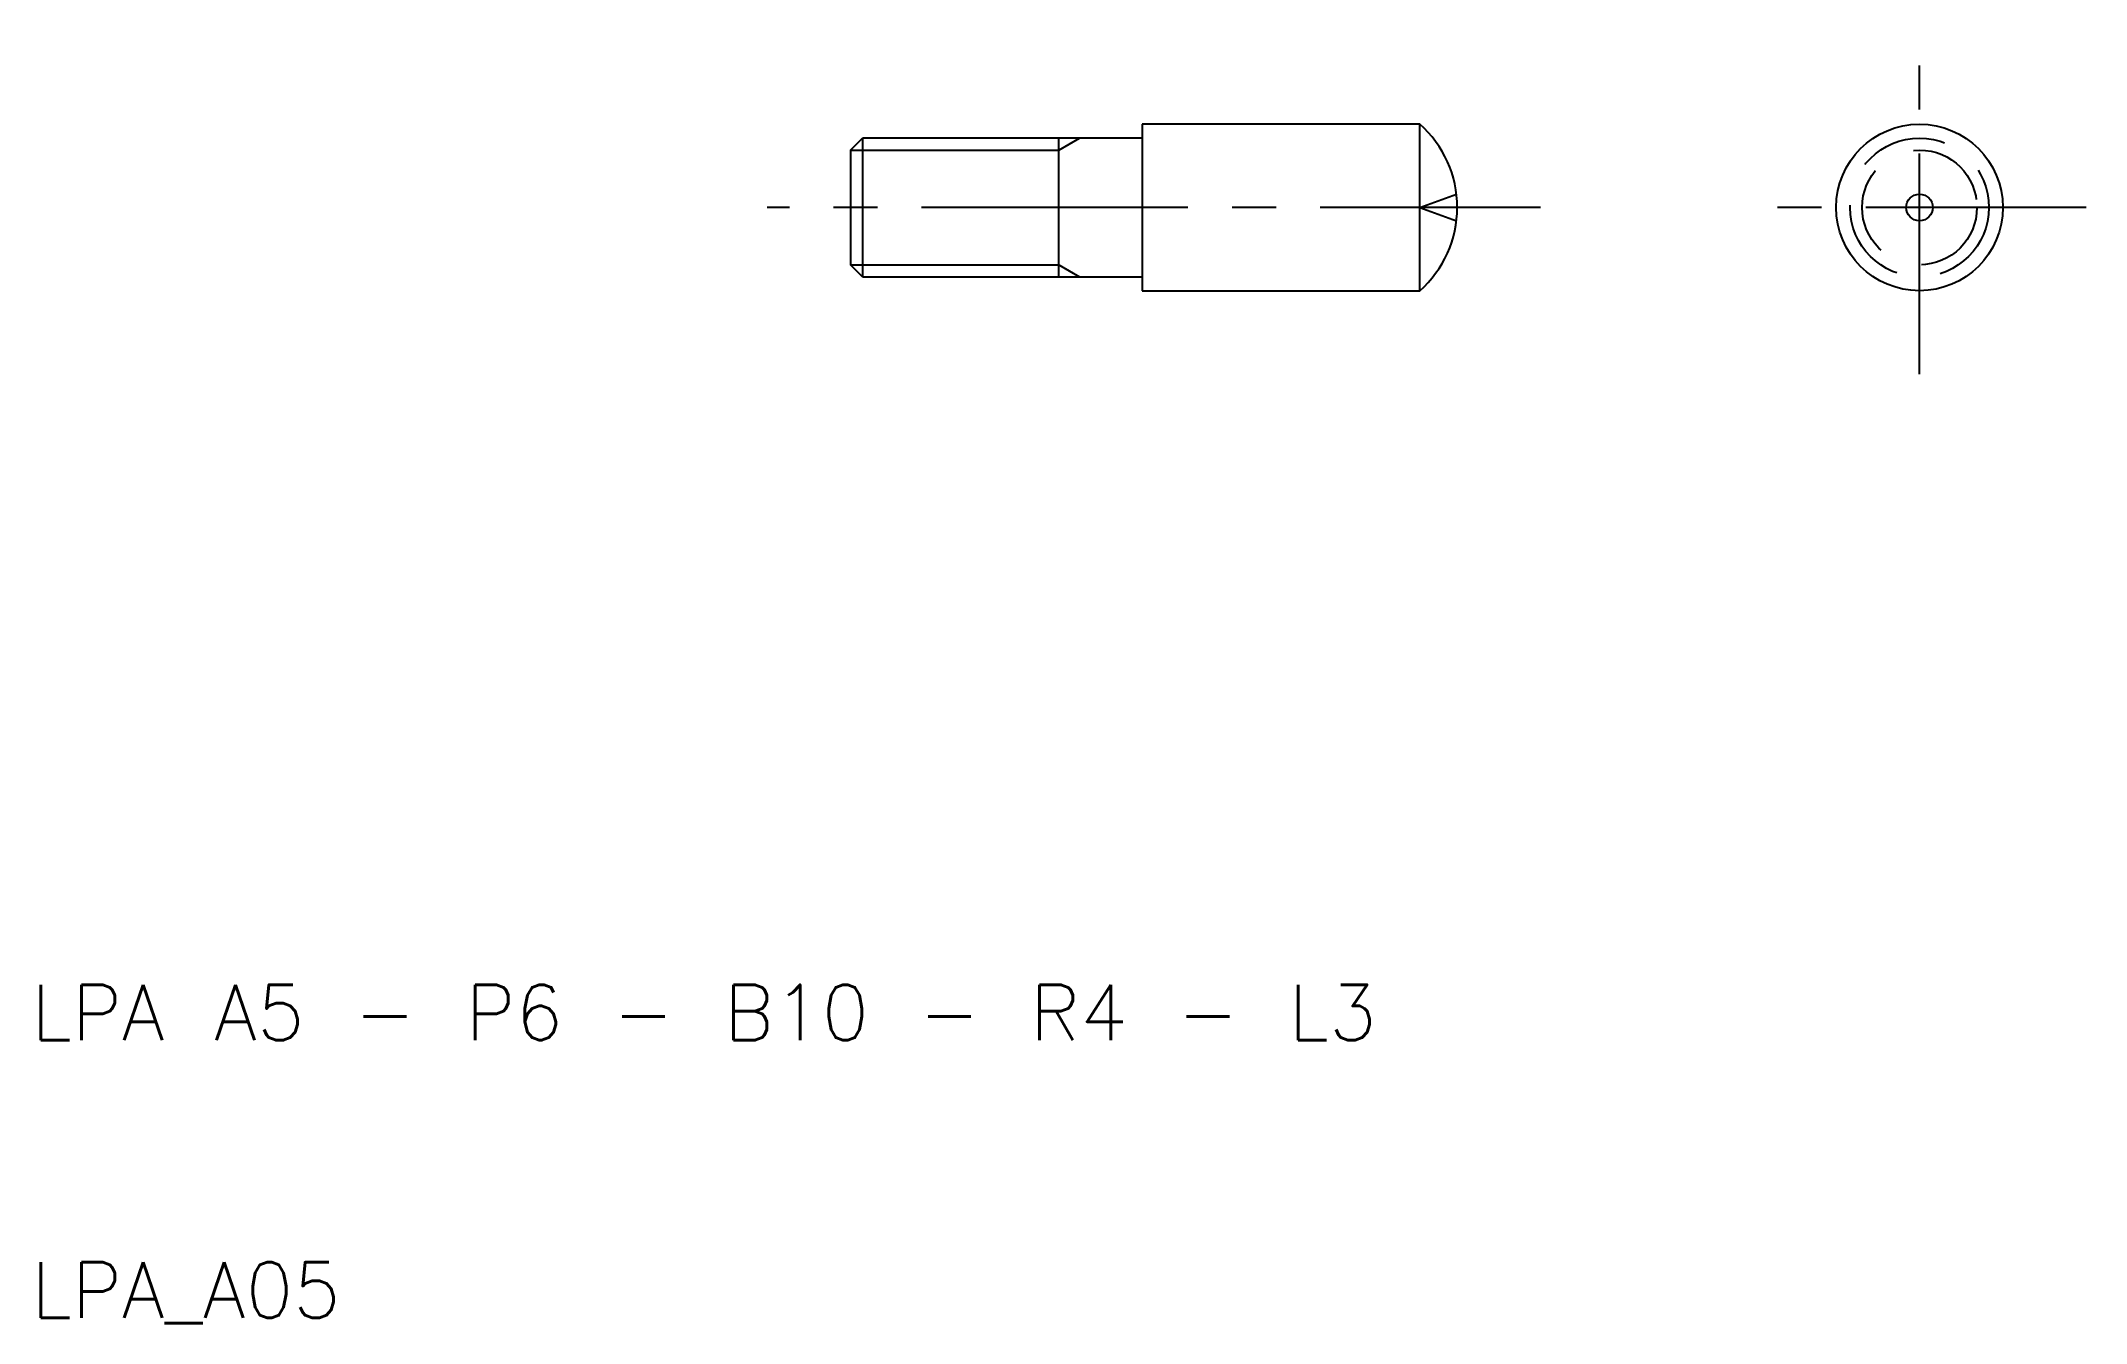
# Model space of a CAD drawing. Extents: x 10.3 to 84, y 9.8 to 56.
import ezdxf

# ---------------------------------------------------------------- set-up
doc = ezdxf.new("R2010")
doc.units = 0
doc.header["$LTSCALE"] = 0.25
doc.linetypes.add('CENTER', pattern=[50.8, 31.75, -6.35, 6.35, -6.35])
doc.linetypes.add('DASHED', pattern=[19.05, 12.7, -6.35])
doc.layers.get('0').update_dxf_attribs({"linetype": 'CONTINUOUS'})
doc.layers.add('CENTER', color=1, linetype='CENTER')
doc.styles.get("Standard").update_dxf_attribs({"font": 'txt.shx'})

msp = doc.modelspace()

# ---------------------------------------------------------------- linework, layer by layer
for p, q in [((39.5, 52.067), (39.933, 52.5)), ((50, 52.5), (39.933, 52.5)), ((39.933, 52.5), (39.933, 47.5)), ((47, 47.5), (47, 52.5)), ((60, 53), (50, 53)), ((50, 53), (50, 47)), ((60, 47), (60, 53)), ((39.5, 52.067), (39.5, 47.933)), ((39.933, 47.5), (39.5, 47.933)), ((39.933, 47.5), (50, 47.5)), ((50, 47), (60, 47))]:
    msp.add_line(p, q)
at = {"color": 3}
for p, q in [((47, 52.067), (47.75, 52.5)), ((39.5, 52.067), (47, 52.067)), ((39.5, 47.933), (47, 47.933)), ((47, 47.933), (47.75, 47.5))]:
    msp.add_line(p, q, dxfattribs=at)
at = {"color": 3, "linetype": 'DASHED'}
for q in [(61.325, 50.482), (61.325, 49.518)]:
    msp.add_line((60, 50), q, dxfattribs=at)
for radius in [3, 0.482]:
    msp.add_circle((78, 50), radius)
for radius in [2.5, 2.067]:
    msp.add_circle((78, 50), radius, dxfattribs=at)
msp.add_arc((57.354, 50), 4, 311.40962, 48.59038)
at = {"layer": 'CENTER', "color": 1, "linetype": 'CENTER'}
for p, q in [((78, 44), (78, 56)), ((50, 50), (36.5, 50)), ((64.354, 50), (50, 50)), ((84, 50), (72, 50))]:
    msp.add_line(p, q, dxfattribs=at)

# ---------------------------------------------------------------- texts
for s, p in [('LPA A5 - P6 - B10 - R4 - L3', (10, 20)), ('LPA_A05', (10, 10))]:
    msp.add_text(s, height=2).set_placement(p)

doc.saveas('drawing.dxf')
